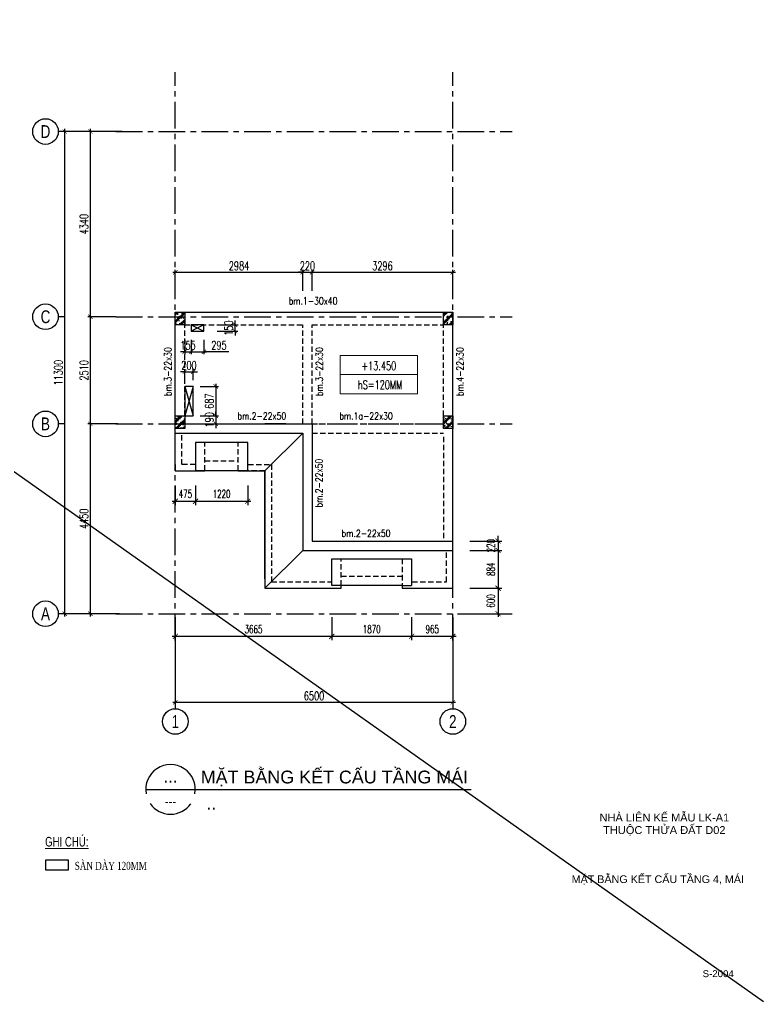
# Model space of a CAD drawing. Header units: millimetres. Extents: x -529861 to -223882, y -171969 to 61504.
# Drawn here: x -355624 to -338205, y -31442 to -8438 of the extents above; entities that cross this region are included whole.
import ezdxf
from ezdxf.enums import TextEntityAlignment as Align

# ---------------------------------------------------------------- set-up
doc = ezdxf.new("R2010")
doc.units = ezdxf.units.MM
doc.header["$LTSCALE"] = 5000
doc.linetypes.add('CENTER', pattern=[2, 1.25, -0.25, 0.25, -0.25])
doc.linetypes.add('HIDDEN', pattern=[0.375, 0.25, -0.125])
doc.layers.get('Defpoints').update_dxf_attribs({"color": 143})
for name, color, linetype, lineweight in [('G-ANNO-TTLB', 7, 'Continuous', 18), ('KC-COT-HATCH', 13, 'Continuous', 15), ('KC-COT-NETCAT', 2, 'Continuous', 30), ('KC-TEXT', 4, 'Continuous', 20), ('S-dims', 8, 'Continuous', 18), ('S-text', 2, 'Continuous', 20), ('S-TEXT35', 3, 'Continuous', 30)]:
    doc.layers.add(name, color=color, linetype=linetype, lineweight=lineweight)
for name, color, linetype in [('KC ICC-COTVACH', 3, 'Continuous'), ('KC-BETONG', 2, 'Continuous'), ('KCS_AXIS', 18, 'CENTER'), ('KCS_BORDER', 3, 'Continuous'), ('KCS_CHI', 1, 'Continuous'), ('KCS_DIM', 1, 'Continuous'), ('KCS_HIDDEN', 8, 'HIDDEN'), ('KCS_TEXT', 2, 'Continuous'), ('KCS_TEXT_BANVE_SO', 1, 'Continuous'), ('KCS_TEXT_BANVE_TEN', 162, 'Continuous')]:
    doc.layers.add(name, color=color, linetype=linetype)
doc.layers.add('KCS_Plotter', color=11, linetype='Continuous', plot=False)
doc.styles.add('.VnArialH', font='')
doc.styles.add('Arial_13', font='arial.ttf', dxfattribs={"height": 2.5})
doc.styles.add('Arial_14', font='arial.ttf', dxfattribs={"height": 2.5})
doc.styles.add('DIACHAT', font='vntimeh.shx', dxfattribs={"bigfont": 'vnd.shx'})
doc.styles.add('s-text', font='vnsimli.shx', dxfattribs={"width": 0.7})
doc.styles.add('style1', font='arial.ttf', dxfattribs={"width": 0.75})
doc.styles.add('VNAVANTH', font='')
doc.styles.add('VNCC-VnAvantH', font='')
doc.styles.add('vnsimpli', font='vnsimli.shx', dxfattribs={"width": 0.65})
doc.styles.get('.VnArialH').set_extended_font_data('.VnArialH')
doc.styles.get('VNAVANTH').set_extended_font_data('.VnAvantH')
doc.styles.get('VNCC-VnAvantH').set_extended_font_data('.VnAvantH')
doc.dimstyles.new('1-100s', dxfattribs={"dimtxt": 200, "dimasz": 100, "dimexe": 60, "dimexo": 0, "dimgap": 50, "dimtad": 1, "dimdec": 0, "dimzin": 0, "dimdsep": 46, "dimtxsty": 's-text', "dimblk1": 'ARCHTICK', "dimblk2": 'ARCHTICK', "dimsah": 1, "dimcen": 80, "dimdle": 60, "dimclrd": 9, "dimclre": 9, "dimclrt": 2, "dimadec": 0, "dimazin": 0, "dimtfac": 0.0001, "dimtdec": 0, "dimtix": 1, "dimtmove": 1, "dimatfit": 3, "dimldrblk": 'ARCHTICK', "dimfxl": 200, "dimtolj": 1, "dimtzin": 0, "dimarcsym": 0})
doc.dimstyles.new('KCS_DIM75', dxfattribs={"dimscale": 75, "dimtxt": 2.5, "dimasz": 1.6, "dimexe": 1.2, "dimexo": 0, "dimgap": 1, "dimtad": 1, "dimdec": 0, "dimzin": 0, "dimdsep": 46, "dimtxsty": 'vnsimpli', "dimblk": 'ARCHTICK', "dimcen": 0, "dimdle": 1, "dimclrd": 256, "dimclre": 256, "dimclrt": 2, "dimadec": 0, "dimazin": 0, "dimtfac": 1, "dimtdec": 0, "dimtix": 1, "dimtmove": 2, "dimatfit": 3, "dimfxl": 1, "dimtolj": 1, "dimtzin": 0, "dimarcsym": 0})

# ---------------------------------------------------------------- blocks, each defined once
blk = doc.blocks.new('_ArchTick')
at = {"color": 0, "linetype": 'ByBlock', "const_width": 0.15}
blk.add_lwpolyline([(-0.5, -0.5), (0.5, 0.5)], dxfattribs=at)
blk = doc.blocks.new('*D1159')
at = {"layer": 'Defpoints', "color": 0, "ltscale": 1500, "transparency": 16777216}
for p in [(-30105, -46736), (-23605, -46736), (-23605, -48212)]:
    blk.add_point(p, dxfattribs=at)
at = {"layer": 'KCS_DIM', "color": 9, "lineweight": -2, "ltscale": 1500, "transparency": 16777216}
for p, q in [((-30105, -46736), (-30105, -48272)), ((-23605, -46736), (-23605, -48272)), ((-30165, -48212), (-23545, -48212))]:
    blk.add_line(p, q, dxfattribs=at)
at = {"layer": 'KCS_DIM', "color": 9, "lineweight": -2, "ltscale": 1500, "transparency": 16777216, "xscale": 100, "yscale": 100, "zscale": 100, "rotation": 180}
blk.add_blockref('_ArchTick', (-30105, -48212), dxfattribs=at)
at = {"layer": 'KCS_DIM', "color": 9, "lineweight": -2, "ltscale": 1500, "transparency": 16777216, "xscale": 100, "yscale": 100, "zscale": 100}
blk.add_blockref('_ArchTick', (-23605, -48212), dxfattribs=at)
at = {"layer": 'KCS_DIM', "color": 2, "ltscale": 1500, "transparency": 16777216, "insert": (-26855, -48062), "char_height": 200, "attachment_point": 5, "style": 's-text'}
blk.add_mtext('\\A1;6500', dxfattribs=at)
blk = doc.blocks.new('*D1160')
at = {"layer": 'Defpoints', "color": 0, "ltscale": 1500, "transparency": 16777216}
for p in [(-32095, -41688), (-31449, -41688), (-31412, -46138)]:
    blk.add_point(p, dxfattribs=at)
at = {"layer": 'KCS_DIM', "color": 9, "lineweight": -2, "ltscale": 1500, "transparency": 16777216}
for p, q in [((-32095, -46198), (-32095, -41628)), ((-31449, -41688), (-32155, -41688)), ((-31412, -46138), (-32155, -46138))]:
    blk.add_line(p, q, dxfattribs=at)
at = {"layer": 'KCS_DIM', "color": 9, "lineweight": -2, "ltscale": 1500, "transparency": 16777216, "xscale": 100, "yscale": 100, "zscale": 100}
for p, rotation in [((-32095, -41688), 90), ((-32095, -46138), 270)]:
    blk.add_blockref('_ArchTick', p, dxfattribs=dict(at, rotation=rotation))
at = {"layer": 'KCS_DIM', "color": 2, "ltscale": 1500, "transparency": 16777216, "insert": (-32245, -43913), "char_height": 200, "attachment_point": 5, "rotation": 90, "style": 's-text'}
blk.add_mtext('\\A1;4450', dxfattribs=at)
blk = doc.blocks.new('*D1161')
at = {"layer": 'Defpoints', "color": 0, "ltscale": 1500, "transparency": 16777216}
for p in [(-32095, -39178), (-31495, -39178), (-31449, -41688)]:
    blk.add_point(p, dxfattribs=at)
at = {"layer": 'KCS_DIM', "color": 9, "lineweight": -2, "ltscale": 1500, "transparency": 16777216}
for p, q in [((-31495, -39178), (-32155, -39178)), ((-32095, -41748), (-32095, -39118)), ((-31449, -41688), (-32155, -41688))]:
    blk.add_line(p, q, dxfattribs=at)
at = {"layer": 'KCS_DIM', "color": 9, "lineweight": -2, "ltscale": 1500, "transparency": 16777216, "xscale": 100, "yscale": 100, "zscale": 100}
for p, rotation in [((-32095, -39178), 90), ((-32095, -41688), 270)]:
    blk.add_blockref('_ArchTick', p, dxfattribs=dict(at, rotation=rotation))
at = {"layer": 'KCS_DIM', "color": 2, "ltscale": 1500, "transparency": 16777216, "insert": (-32245, -40433), "char_height": 200, "attachment_point": 5, "rotation": 90, "style": 's-text'}
blk.add_mtext('\\A1;2510', dxfattribs=at)
blk = doc.blocks.new('*D1162')
at = {"layer": 'Defpoints', "color": 0, "ltscale": 1500, "transparency": 16777216}
for p in [(-32095, -34838), (-31346, -34838), (-31495, -39178)]:
    blk.add_point(p, dxfattribs=at)
at = {"layer": 'KCS_DIM', "color": 9, "lineweight": -2, "ltscale": 1500, "transparency": 16777216}
for p, q in [((-31346, -34838), (-32155, -34838)), ((-32095, -39238), (-32095, -34778)), ((-31495, -39178), (-32155, -39178))]:
    blk.add_line(p, q, dxfattribs=at)
at = {"layer": 'KCS_DIM', "color": 9, "lineweight": -2, "ltscale": 1500, "transparency": 16777216, "xscale": 100, "yscale": 100, "zscale": 100}
for p, rotation in [((-32095, -34838), 90), ((-32095, -39178), 270)]:
    blk.add_blockref('_ArchTick', p, dxfattribs=dict(at, rotation=rotation))
at = {"layer": 'KCS_DIM', "color": 2, "ltscale": 1500, "transparency": 16777216, "insert": (-32245, -37008), "char_height": 200, "attachment_point": 5, "rotation": 90, "style": 's-text'}
blk.add_mtext('\\A1;4340', dxfattribs=at)
blk = doc.blocks.new('*D1163')
at = {"layer": 'Defpoints', "color": 0, "ltscale": 1500, "transparency": 16777216}
for p in [(-32695, -34838), (-31495, -34838), (-31495, -46138)]:
    blk.add_point(p, dxfattribs=at)
at = {"layer": 'KCS_DIM', "color": 9, "lineweight": -2, "ltscale": 1500, "transparency": 16777216}
for p, q in [((-31495, -34838), (-32755, -34838)), ((-32695, -46198), (-32695, -34778)), ((-31495, -46138), (-32755, -46138))]:
    blk.add_line(p, q, dxfattribs=at)
at = {"layer": 'KCS_DIM', "color": 9, "lineweight": -2, "ltscale": 1500, "transparency": 16777216, "xscale": 100, "yscale": 100, "zscale": 100}
for p, rotation in [((-32695, -34838), 90), ((-32695, -46138), 270)]:
    blk.add_blockref('_ArchTick', p, dxfattribs=dict(at, rotation=rotation))
at = {"layer": 'KCS_DIM', "color": 2, "ltscale": 1500, "transparency": 16777216, "insert": (-32845, -40488), "char_height": 200, "attachment_point": 5, "rotation": 90, "style": 's-text'}
blk.add_mtext('\\A1;11300', dxfattribs=at)
blk = doc.blocks.new('*U482')
at = {"layer": 'KC-COT-HATCH'}
h = blk.add_hatch(dxfattribs=at)
h.set_pattern_fill('CHAU-02', color=256, scale=30, pattern_type=2)
h.set_pattern_definition([(50, (-758.44, -516.9), (215.178, -18.826), [22.5, -247.5]), (355, (-758.44, -516.9), (-41.625, 225.658), [18, -198]), (100.451, (-740.51, -518.47), (173.553, 206.83), [19.122, -210.343]), (46.184, (-758.44, -456.9), (320.17, -49.656), [33.75, -371.25]), (96.636, (-731.76, -461.04), (280.4, 292.24), [28.68, -315.514]), (351.184, (-758.44, -456.9), (280.4, 292.24), [27, -297]), (21, (-728.44, -471.9), (179.072, -120.786), [22.5, -247.5]), (226, (-728.44, -471.9), (201.565, -109.66), [18, -198]), (71.451, (-713.52, -481.97), (252.067, 96.76), [19.122, -210.343]), (67.5, (-758.44, -516.9), (-46.775, 88.3123), [0, -195.6, 0, -201, 0, -198.75]), (4.5, (-758.44, -516.9), (85.005, 114.031), [0, -114.6, 0, -191.1, 0, -75.75]), (327.5, (-825.34, -516.9), (160.147, -6.7665), [0, -75, 0, -234, 0, -310.5]), (317.5, (-855.34, -516.9), (174.956, 30.031), [0, -97.5, 0, -155.4, 0, -220.5]), (315, (-758.44, -516.9), (90.156, 90.156), []), (315, (-758.44, -480.15), (90.156, 90.156), [])])
h.paths.add_polyline_path([(-110, 150), (-110, -150), (110, -150), (110, 150)])
at = {"layer": 'KC-COT-NETCAT'}
blk.add_lwpolyline([(-110, -150), (110, -150), (110, 150), (-110, 150)], close=True, dxfattribs=at)
blk = doc.blocks.new('*U24')
blk.add_line((1, 0), (119.59, 0))
for major_axis, start_param, end_param in [((9.04, 0), -0.176637, 3.316767), ((-9.04, 0.01), 0.612827, 2.529211)]:
    blk.add_ellipse((10.04, 0), major_axis=major_axis, ratio=1, start_param=start_param, end_param=end_param)
at = {"layer": 'S-TEXT35', "style": 'VNAVANTH'}
for tag, p in [('VIET_NAME', (21.64, 3.33)), ('ENGLISH_NAME', (21.64, -7.83))]:
    blk.add_attdef(tag, p, '', height=5, dxfattribs=at)
for tag, height, p in [('VIEW-NUMBER', 5, (10.04, 1.5)), ('SHEET_NUMBER', 2.5, (10.04, -5))]:
    blk.add_attdef(tag, text='', height=height, dxfattribs=at).set_placement(p, align=Align.CENTER)
blk = doc.blocks.new('*D35')
at = {"layer": 'Defpoints', "color": 0, "linetype": 'ByBlock', "ltscale": 1500, "transparency": 16777216}
for p in [(-351978, -19354), (-351503, -19354), (-351503, -19722)]:
    blk.add_point(p, dxfattribs=at)
at = {"layer": 'KCS_DIM', "linetype": 'ByBlock', "lineweight": -2, "ltscale": 1500, "transparency": 16777216}
for p, q in [((-351978, -19354), (-351978, -19812)), ((-351503, -19354), (-351503, -19812)), ((-352053, -19722), (-351428, -19722))]:
    blk.add_line(p, q, dxfattribs=at)
at = {"layer": 'KCS_DIM', "linetype": 'ByBlock', "lineweight": -2, "ltscale": 1500, "transparency": 16777216, "xscale": 120, "yscale": 120, "zscale": 120, "rotation": 180}
blk.add_blockref('_ArchTick', (-351978, -19722), dxfattribs=at)
at = {"layer": 'KCS_DIM', "linetype": 'ByBlock', "lineweight": -2, "ltscale": 1500, "transparency": 16777216, "xscale": 120, "yscale": 120, "zscale": 120}
blk.add_blockref('_ArchTick', (-351503, -19722), dxfattribs=at)
at = {"layer": 'KCS_DIM', "color": 2, "linetype": 'ByBlock', "ltscale": 1500, "transparency": 16777216, "insert": (-351741, -19553), "char_height": 187.5, "attachment_point": 5, "style": 'vnsimpli'}
blk.add_mtext('\\A1;475', dxfattribs=at)
blk = doc.blocks.new('*D36')
at = {"layer": 'Defpoints', "color": 0, "linetype": 'ByBlock', "ltscale": 1500, "transparency": 16777216}
for p in [(-351503, -19354), (-350283, -19354), (-350283, -19722)]:
    blk.add_point(p, dxfattribs=at)
at = {"layer": 'KCS_DIM', "linetype": 'ByBlock', "lineweight": -2, "ltscale": 1500, "transparency": 16777216}
for p, q in [((-351503, -19354), (-351503, -19812)), ((-350283, -19354), (-350283, -19812)), ((-351578, -19722), (-350208, -19722))]:
    blk.add_line(p, q, dxfattribs=at)
at = {"layer": 'KCS_DIM', "linetype": 'ByBlock', "lineweight": -2, "ltscale": 1500, "transparency": 16777216, "xscale": 120, "yscale": 120, "zscale": 120, "rotation": 180}
blk.add_blockref('_ArchTick', (-351503, -19722), dxfattribs=at)
at = {"layer": 'KCS_DIM', "linetype": 'ByBlock', "lineweight": -2, "ltscale": 1500, "transparency": 16777216, "xscale": 120, "yscale": 120, "zscale": 120}
blk.add_blockref('_ArchTick', (-350283, -19722), dxfattribs=at)
at = {"layer": 'KCS_DIM', "color": 2, "linetype": 'ByBlock', "ltscale": 1500, "transparency": 16777216, "insert": (-350893, -19553), "char_height": 187.5, "attachment_point": 5, "style": 'vnsimpli'}
blk.add_mtext('\\A1;1220', dxfattribs=at)
blk = doc.blocks.new('*D37')
at = {"layer": 'Defpoints', "color": 0, "linetype": 'ByBlock', "ltscale": 1500, "transparency": 16777216}
for p in [(-346443, -22437), (-345478, -22437), (-346443, -22889)]:
    blk.add_point(p, dxfattribs=at)
at = {"layer": 'KCS_DIM', "linetype": 'ByBlock', "lineweight": -2, "ltscale": 1500, "transparency": 16777216}
for p, q in [((-346443, -22437), (-346443, -22979)), ((-345478, -22437), (-345478, -22979)), ((-345403, -22889), (-346518, -22889))]:
    blk.add_line(p, q, dxfattribs=at)
at = {"layer": 'KCS_DIM', "linetype": 'ByBlock', "lineweight": -2, "ltscale": 1500, "transparency": 16777216, "xscale": 120, "yscale": 120, "zscale": 120, "rotation": 180}
blk.add_blockref('_ArchTick', (-346443, -22889), dxfattribs=at)
at = {"layer": 'KCS_DIM', "linetype": 'ByBlock', "lineweight": -2, "ltscale": 1500, "transparency": 16777216, "xscale": 120, "yscale": 120, "zscale": 120}
blk.add_blockref('_ArchTick', (-345478, -22889), dxfattribs=at)
at = {"layer": 'KCS_DIM', "color": 2, "linetype": 'ByBlock', "ltscale": 1500, "transparency": 16777216, "insert": (-345961, -22720), "char_height": 187.5, "attachment_point": 5, "style": 'vnsimpli'}
blk.add_mtext('\\A1;965', dxfattribs=at)
blk = doc.blocks.new('*D38')
at = {"layer": 'Defpoints', "color": 0, "linetype": 'ByBlock', "ltscale": 1500, "transparency": 16777216}
for p in [(-348313, -22437), (-346443, -22437), (-348313, -22889)]:
    blk.add_point(p, dxfattribs=at)
at = {"layer": 'KCS_DIM', "linetype": 'ByBlock', "lineweight": -2, "ltscale": 1500, "transparency": 16777216}
for p, q in [((-348313, -22437), (-348313, -22979)), ((-346443, -22437), (-346443, -22979)), ((-346368, -22889), (-348388, -22889))]:
    blk.add_line(p, q, dxfattribs=at)
at = {"layer": 'KCS_DIM', "linetype": 'ByBlock', "lineweight": -2, "ltscale": 1500, "transparency": 16777216, "xscale": 120, "yscale": 120, "zscale": 120, "rotation": 180}
blk.add_blockref('_ArchTick', (-348313, -22889), dxfattribs=at)
at = {"layer": 'KCS_DIM', "linetype": 'ByBlock', "lineweight": -2, "ltscale": 1500, "transparency": 16777216, "xscale": 120, "yscale": 120, "zscale": 120}
blk.add_blockref('_ArchTick', (-346443, -22889), dxfattribs=at)
at = {"layer": 'KCS_DIM', "color": 2, "linetype": 'ByBlock', "ltscale": 1500, "transparency": 16777216, "insert": (-347378, -22720), "char_height": 187.5, "attachment_point": 5, "style": 'vnsimpli'}
blk.add_mtext('\\A1;1870', dxfattribs=at)
blk = doc.blocks.new('*D1143')
at = {"layer": 'Defpoints', "color": 0, "linetype": 'ByBlock', "ltscale": 1500, "transparency": 16777216}
for p in [(-345083, -20656), (-345083, -20876), (-344419, -20876)]:
    blk.add_point(p, dxfattribs=at)
at = {"layer": 'KCS_DIM', "linetype": 'ByBlock', "lineweight": -2, "ltscale": 1500, "transparency": 16777216}
for p, q in [((-345083, -20656), (-344329, -20656)), ((-344419, -20656), (-344419, -20536)), ((-344419, -20656), (-344419, -20876)), ((-345083, -20876), (-344329, -20876)), ((-344419, -20876), (-344419, -20996))]:
    blk.add_line(p, q, dxfattribs=at)
at = {"layer": 'KCS_DIM', "linetype": 'ByBlock', "lineweight": -2, "ltscale": 1500, "transparency": 16777216, "xscale": 120, "yscale": 120, "zscale": 120}
for p, rotation in [((-344419, -20656), 270), ((-344419, -20876), 90)]:
    blk.add_blockref('_ArchTick', p, dxfattribs=dict(at, rotation=rotation))
at = {"layer": 'KCS_DIM', "color": 2, "linetype": 'ByBlock', "ltscale": 1500, "transparency": 16777216, "insert": (-344587, -20766), "char_height": 187.5, "attachment_point": 5, "rotation": 90, "style": 'vnsimpli'}
blk.add_mtext('\\A1;220', dxfattribs=at)
blk = doc.blocks.new('*D1144')
at = {"layer": 'Defpoints', "color": 0, "linetype": 'ByBlock', "ltscale": 1500, "transparency": 16777216}
for p in [(-345083, -20876), (-345083, -21760), (-344419, -21760)]:
    blk.add_point(p, dxfattribs=at)
at = {"layer": 'KCS_DIM', "linetype": 'ByBlock', "lineweight": -2, "ltscale": 1500, "transparency": 16777216}
for p, q in [((-345083, -20876), (-344329, -20876)), ((-344419, -20801), (-344419, -21835)), ((-345083, -21760), (-344329, -21760))]:
    blk.add_line(p, q, dxfattribs=at)
at = {"layer": 'KCS_DIM', "linetype": 'ByBlock', "lineweight": -2, "ltscale": 1500, "transparency": 16777216, "xscale": 120, "yscale": 120, "zscale": 120}
for p, rotation in [((-344419, -20876), 90), ((-344419, -21760), 270)]:
    blk.add_blockref('_ArchTick', p, dxfattribs=dict(at, rotation=rotation))
at = {"layer": 'KCS_DIM', "color": 2, "linetype": 'ByBlock', "ltscale": 1500, "transparency": 16777216, "insert": (-344587, -21318), "char_height": 187.5, "attachment_point": 5, "rotation": 90, "style": 'vnsimpli'}
blk.add_mtext('\\A1;884', dxfattribs=at)
blk = doc.blocks.new('*D1145')
at = {"layer": 'Defpoints', "color": 0, "linetype": 'ByBlock', "ltscale": 1500, "transparency": 16777216}
for p in [(-351978, -22437), (-348313, -22437), (-351978, -22889)]:
    blk.add_point(p, dxfattribs=at)
at = {"layer": 'KCS_DIM', "linetype": 'ByBlock', "lineweight": -2, "ltscale": 1500, "transparency": 16777216}
for p, q in [((-351978, -22437), (-351978, -22979)), ((-348313, -22437), (-348313, -22979)), ((-348238, -22889), (-352053, -22889))]:
    blk.add_line(p, q, dxfattribs=at)
at = {"layer": 'KCS_DIM', "linetype": 'ByBlock', "lineweight": -2, "ltscale": 1500, "transparency": 16777216, "xscale": 120, "yscale": 120, "zscale": 120, "rotation": 180}
blk.add_blockref('_ArchTick', (-351978, -22889), dxfattribs=at)
at = {"layer": 'KCS_DIM', "linetype": 'ByBlock', "lineweight": -2, "ltscale": 1500, "transparency": 16777216, "xscale": 120, "yscale": 120, "zscale": 120}
blk.add_blockref('_ArchTick', (-348313, -22889), dxfattribs=at)
at = {"layer": 'KCS_DIM', "color": 2, "linetype": 'ByBlock', "ltscale": 1500, "transparency": 16777216, "insert": (-350146, -22720), "char_height": 187.5, "attachment_point": 5, "style": 'vnsimpli'}
blk.add_mtext('\\A1;3665', dxfattribs=at)
blk = doc.blocks.new('*D1149')
at = {"layer": 'Defpoints', "color": 0, "linetype": 'ByBlock', "ltscale": 1500, "transparency": 16777216}
for p in [(-351758, -15941), (-351603, -15941), (-351603, -16219)]:
    blk.add_point(p, dxfattribs=at)
at = {"layer": 'S-dims', "color": 9, "linetype": 'ByBlock', "lineweight": -2, "ltscale": 1500, "transparency": 16777216}
for p, q in [((-351758, -15941), (-351758, -16279)), ((-351603, -15941), (-351603, -16279)), ((-351758, -16219), (-351858, -16219)), ((-351758, -16219), (-351603, -16219)), ((-351603, -16219), (-351503, -16219))]:
    blk.add_line(p, q, dxfattribs=at)
at = {"layer": 'S-dims', "color": 9, "linetype": 'ByBlock', "lineweight": -2, "ltscale": 1500, "transparency": 16777216, "xscale": 100, "yscale": 100, "zscale": 100}
blk.add_blockref('_ArchTick', (-351758, -16219), dxfattribs=at)
at = {"layer": 'S-dims', "color": 9, "linetype": 'ByBlock', "lineweight": -2, "ltscale": 1500, "transparency": 16777216, "xscale": 100, "yscale": 100, "zscale": 100, "rotation": 180}
blk.add_blockref('_ArchTick', (-351603, -16219), dxfattribs=at)
at = {"layer": 'S-dims', "color": 2, "linetype": 'ByBlock', "ltscale": 1500, "transparency": 16777216, "insert": (-351681, -16069), "char_height": 200, "attachment_point": 5, "style": 's-text'}
blk.add_mtext('\\A1;155', dxfattribs=at)
blk = doc.blocks.new('*D1150')
at = {"layer": 'Defpoints', "color": 0, "linetype": 'ByBlock', "ltscale": 1500, "transparency": 16777216}
for p in [(-351603, -15941), (-351308, -15941), (-351308, -16219)]:
    blk.add_point(p, dxfattribs=at)
at = {"layer": 'S-dims', "color": 9, "linetype": 'ByBlock', "lineweight": -2, "ltscale": 1500, "transparency": 16777216}
for p, q in [((-351603, -15941), (-351603, -16279)), ((-351308, -15941), (-351308, -16279)), ((-351663, -16219), (-351248, -16219)), ((-350725, -16219), (-351308, -16219))]:
    blk.add_line(p, q, dxfattribs=at)
at = {"layer": 'S-dims', "color": 9, "linetype": 'ByBlock', "lineweight": -2, "ltscale": 1500, "transparency": 16777216, "xscale": 100, "yscale": 100, "zscale": 100, "rotation": 180}
blk.add_blockref('_ArchTick', (-351603, -16219), dxfattribs=at)
at = {"layer": 'S-dims', "color": 9, "linetype": 'ByBlock', "lineweight": -2, "ltscale": 1500, "transparency": 16777216, "xscale": 100, "yscale": 100, "zscale": 100}
blk.add_blockref('_ArchTick', (-351308, -16219), dxfattribs=at)
at = {"layer": 'S-dims', "color": 2, "linetype": 'ByBlock', "ltscale": 1500, "transparency": 16777216, "insert": (-350955, -16069), "char_height": 200, "attachment_point": 5, "style": 's-text'}
blk.add_mtext('\\A1;295', dxfattribs=at)
blk = doc.blocks.new('*D1151')
at = {"layer": 'Defpoints', "color": 0, "linetype": 'ByBlock', "ltscale": 1500, "transparency": 16777216}
for p in [(-350998, -15590), (-350577, -15590), (-350998, -15740)]:
    blk.add_point(p, dxfattribs=at)
at = {"layer": 'S-dims', "color": 9, "linetype": 'ByBlock', "lineweight": -2, "ltscale": 1500, "transparency": 16777216}
for p, q in [((-350998, -15590), (-350517, -15590)), ((-350577, -15590), (-350577, -15490)), ((-350577, -15740), (-350577, -15590)), ((-350998, -15740), (-350517, -15740)), ((-350577, -15740), (-350577, -15840))]:
    blk.add_line(p, q, dxfattribs=at)
at = {"layer": 'S-dims', "color": 9, "linetype": 'ByBlock', "lineweight": -2, "ltscale": 1500, "transparency": 16777216, "xscale": 100, "yscale": 100, "zscale": 100}
for p, rotation in [((-350577, -15590), 270), ((-350577, -15740), 90)]:
    blk.add_blockref('_ArchTick', p, dxfattribs=dict(at, rotation=rotation))
at = {"layer": 'S-dims', "color": 2, "linetype": 'ByBlock', "ltscale": 1500, "transparency": 16777216, "insert": (-350727, -15665), "char_height": 200, "attachment_point": 5, "rotation": 90, "style": 's-text'}
blk.add_mtext('\\A1;150', dxfattribs=at)
blk = doc.blocks.new('*D1152')
at = {"layer": 'Defpoints', "color": 0, "linetype": 'ByBlock', "ltscale": 1500, "transparency": 16777216}
for p in [(-351399, -17033), (-351399, -17720), (-351030, -17720)]:
    blk.add_point(p, dxfattribs=at)
at = {"layer": 'S-dims', "color": 9, "linetype": 'ByBlock', "lineweight": -2, "ltscale": 1500, "transparency": 16777216}
for p, q in [((-351030, -16973), (-351030, -17780)), ((-351399, -17033), (-350970, -17033)), ((-351399, -17720), (-350970, -17720))]:
    blk.add_line(p, q, dxfattribs=at)
at = {"layer": 'S-dims', "color": 9, "linetype": 'ByBlock', "lineweight": -2, "ltscale": 1500, "transparency": 16777216, "xscale": 100, "yscale": 100, "zscale": 100}
for p, rotation in [((-351030, -17033), 90), ((-351030, -17720), 270)]:
    blk.add_blockref('_ArchTick', p, dxfattribs=dict(at, rotation=rotation))
at = {"layer": 'S-dims', "color": 2, "linetype": 'ByBlock', "ltscale": 1500, "transparency": 16777216, "insert": (-351180, -17377), "char_height": 200, "attachment_point": 5, "rotation": 90, "style": 's-text'}
blk.add_mtext('\\A1;687', dxfattribs=at)
blk = doc.blocks.new('*D1153')
at = {"layer": 'Defpoints', "color": 0, "linetype": 'ByBlock', "ltscale": 1500, "transparency": 16777216}
for p in [(-351399, -17720), (-351399, -17910), (-351030, -17910)]:
    blk.add_point(p, dxfattribs=at)
at = {"layer": 'S-dims', "color": 9, "linetype": 'ByBlock', "lineweight": -2, "ltscale": 1500, "transparency": 16777216}
for p, q in [((-351030, -17720), (-351030, -17620)), ((-351399, -17720), (-350970, -17720)), ((-351399, -17910), (-350970, -17910)), ((-351030, -17720), (-351030, -17910)), ((-351030, -17910), (-351030, -18010))]:
    blk.add_line(p, q, dxfattribs=at)
at = {"layer": 'S-dims', "color": 9, "linetype": 'ByBlock', "lineweight": -2, "ltscale": 1500, "transparency": 16777216, "xscale": 100, "yscale": 100, "zscale": 100}
for p, rotation in [((-351030, -17720), 270), ((-351030, -17910), 90)]:
    blk.add_blockref('_ArchTick', p, dxfattribs=dict(at, rotation=rotation))
at = {"layer": 'S-dims', "color": 2, "linetype": 'ByBlock', "ltscale": 1500, "transparency": 16777216, "insert": (-351180, -17815), "char_height": 200, "attachment_point": 5, "rotation": 90, "style": 's-text'}
blk.add_mtext('\\A1;190', dxfattribs=at)
blk = doc.blocks.new('*D1154')
at = {"layer": 'Defpoints', "color": 0, "linetype": 'ByBlock', "ltscale": 1500, "transparency": 16777216}
for p in [(-351558, -16689), (-351758, -16887), (-351558, -16887)]:
    blk.add_point(p, dxfattribs=at)
at = {"layer": 'S-dims', "color": 9, "linetype": 'ByBlock', "lineweight": -2, "ltscale": 1500, "transparency": 16777216}
for p, q in [((-351758, -16689), (-351858, -16689)), ((-351758, -16887), (-351758, -16629)), ((-351758, -16689), (-351558, -16689)), ((-351558, -16887), (-351558, -16629)), ((-351558, -16689), (-351458, -16689))]:
    blk.add_line(p, q, dxfattribs=at)
at = {"layer": 'S-dims', "color": 9, "linetype": 'ByBlock', "lineweight": -2, "ltscale": 1500, "transparency": 16777216, "xscale": 100, "yscale": 100, "zscale": 100}
blk.add_blockref('_ArchTick', (-351758, -16689), dxfattribs=at)
at = {"layer": 'S-dims', "color": 9, "linetype": 'ByBlock', "lineweight": -2, "ltscale": 1500, "transparency": 16777216, "xscale": 100, "yscale": 100, "zscale": 100, "rotation": 180}
blk.add_blockref('_ArchTick', (-351558, -16689), dxfattribs=at)
at = {"layer": 'S-dims', "color": 2, "linetype": 'ByBlock', "ltscale": 1500, "transparency": 16777216, "insert": (-351658, -16539), "char_height": 200, "attachment_point": 5, "style": 's-text'}
blk.add_mtext('\\A1;200', dxfattribs=at)
blk = doc.blocks.new('*D1155')
at = {"layer": 'Defpoints', "color": 0, "linetype": 'ByBlock', "ltscale": 1500, "transparency": 16777216}
for p in [(-345083, -21760), (-345083, -22360), (-344419, -22360)]:
    blk.add_point(p, dxfattribs=at)
at = {"layer": 'KCS_DIM', "linetype": 'ByBlock', "lineweight": -2, "ltscale": 1500, "transparency": 16777216}
for p, q in [((-345083, -21760), (-344329, -21760)), ((-344419, -21685), (-344419, -22435)), ((-345083, -22360), (-344329, -22360))]:
    blk.add_line(p, q, dxfattribs=at)
at = {"layer": 'KCS_DIM', "linetype": 'ByBlock', "lineweight": -2, "ltscale": 1500, "transparency": 16777216, "xscale": 120, "yscale": 120, "zscale": 120}
for p, rotation in [((-344419, -21760), 90), ((-344419, -22360), 270)]:
    blk.add_blockref('_ArchTick', p, dxfattribs=dict(at, rotation=rotation))
at = {"layer": 'KCS_DIM', "color": 2, "linetype": 'ByBlock', "ltscale": 1500, "transparency": 16777216, "insert": (-344587, -22060), "char_height": 187.5, "attachment_point": 5, "rotation": 90, "style": 'vnsimpli'}
blk.add_mtext('\\A1;600', dxfattribs=at)
blk = doc.blocks.new('*D1156')
at = {"layer": 'Defpoints', "color": 0, "linetype": 'ByBlock', "ltscale": 1500, "transparency": 16777216}
for p in [(-348994, -14357), (-351978, -14789), (-348994, -14789)]:
    blk.add_point(p, dxfattribs=at)
at = {"layer": 'S-dims', "color": 9, "linetype": 'ByBlock', "lineweight": -2, "ltscale": 1500, "transparency": 16777216}
for p, q in [((-352038, -14357), (-348934, -14357)), ((-351978, -14789), (-351978, -14297)), ((-348994, -14789), (-348994, -14297))]:
    blk.add_line(p, q, dxfattribs=at)
at = {"layer": 'S-dims', "color": 9, "linetype": 'ByBlock', "lineweight": -2, "ltscale": 1500, "transparency": 16777216, "xscale": 100, "yscale": 100, "zscale": 100, "rotation": 180}
blk.add_blockref('_ArchTick', (-351978, -14357), dxfattribs=at)
at = {"layer": 'S-dims', "color": 9, "linetype": 'ByBlock', "lineweight": -2, "ltscale": 1500, "transparency": 16777216, "xscale": 100, "yscale": 100, "zscale": 100}
blk.add_blockref('_ArchTick', (-348994, -14357), dxfattribs=at)
at = {"layer": 'S-dims', "color": 2, "linetype": 'ByBlock', "ltscale": 1500, "transparency": 16777216, "insert": (-350486, -14207), "char_height": 200, "attachment_point": 5, "style": 's-text'}
blk.add_mtext('\\A1;2984', dxfattribs=at)
blk = doc.blocks.new('*D1157')
at = {"layer": 'Defpoints', "color": 0, "linetype": 'ByBlock', "ltscale": 1500, "transparency": 16777216}
for p in [(-348774, -14357), (-348994, -14789), (-348774, -14789)]:
    blk.add_point(p, dxfattribs=at)
at = {"layer": 'S-dims', "color": 9, "linetype": 'ByBlock', "lineweight": -2, "ltscale": 1500, "transparency": 16777216}
for p, q in [((-348994, -14357), (-349094, -14357)), ((-348994, -14789), (-348994, -14297)), ((-348994, -14357), (-348774, -14357)), ((-348774, -14789), (-348774, -14297)), ((-348774, -14357), (-348674, -14357))]:
    blk.add_line(p, q, dxfattribs=at)
at = {"layer": 'S-dims', "color": 9, "linetype": 'ByBlock', "lineweight": -2, "ltscale": 1500, "transparency": 16777216, "xscale": 100, "yscale": 100, "zscale": 100}
blk.add_blockref('_ArchTick', (-348994, -14357), dxfattribs=at)
at = {"layer": 'S-dims', "color": 9, "linetype": 'ByBlock', "lineweight": -2, "ltscale": 1500, "transparency": 16777216, "xscale": 100, "yscale": 100, "zscale": 100, "rotation": 180}
blk.add_blockref('_ArchTick', (-348774, -14357), dxfattribs=at)
at = {"layer": 'S-dims', "color": 2, "linetype": 'ByBlock', "ltscale": 1500, "transparency": 16777216, "insert": (-348884, -14207), "char_height": 200, "attachment_point": 5, "style": 's-text'}
blk.add_mtext('\\A1;220', dxfattribs=at)
blk = doc.blocks.new('*D1158')
at = {"layer": 'Defpoints', "color": 0, "linetype": 'ByBlock', "ltscale": 1500, "transparency": 16777216}
for p in [(-345478, -14357), (-348774, -14789), (-345478, -14789)]:
    blk.add_point(p, dxfattribs=at)
at = {"layer": 'S-dims', "color": 9, "linetype": 'ByBlock', "lineweight": -2, "ltscale": 1500, "transparency": 16777216}
for p, q in [((-348834, -14357), (-345418, -14357)), ((-348774, -14789), (-348774, -14297)), ((-345478, -14789), (-345478, -14297))]:
    blk.add_line(p, q, dxfattribs=at)
at = {"layer": 'S-dims', "color": 9, "linetype": 'ByBlock', "lineweight": -2, "ltscale": 1500, "transparency": 16777216, "xscale": 100, "yscale": 100, "zscale": 100, "rotation": 180}
blk.add_blockref('_ArchTick', (-348774, -14357), dxfattribs=at)
at = {"layer": 'S-dims', "color": 9, "linetype": 'ByBlock', "lineweight": -2, "ltscale": 1500, "transparency": 16777216, "xscale": 100, "yscale": 100, "zscale": 100}
blk.add_blockref('_ArchTick', (-345478, -14357), dxfattribs=at)
at = {"layer": 'S-dims', "color": 2, "linetype": 'ByBlock', "ltscale": 1500, "transparency": 16777216, "insert": (-347126, -14207), "char_height": 200, "attachment_point": 5, "style": 's-text'}
blk.add_mtext('\\A1;3296', dxfattribs=at)
blk = doc.blocks.new('2-LUOI TRUC')
at = {"layer": 'KCS_AXIS', "ltscale": 0.1}
for p, q in [((-30105.3, -46766.5), (-30105.3, -33447.5)), ((-23605.3, -46766.5), (-23605.3, -33447.5)), ((-31495.3, -34837.5), (-22215.3, -34837.5)), ((-31495.3, -39177.5), (-22215.3, -39177.5)), ((-31495.3, -41687.5), (-22215.3, -41687.5)), ((-31495.3, -46137.5), (-22215.3, -46137.5))]:
    blk.add_line(p, q, dxfattribs=at)
at = {"layer": 'KCS_CHI', "ltscale": 1500}
for p, q in [((-32695.3, -34837.5), (-32845.3, -34837.5)), ((-32695.3, -39177.5), (-32845.3, -39177.5)), ((-32695.3, -41687.5), (-32845.3, -41687.5)), ((-32695.3, -46137.5), (-32845.3, -46137.5)), ((-30105.3, -48211.7), (-30105.3, -48361.7)), ((-23605.3, -48211.7), (-23605.3, -48361.7))]:
    blk.add_line(p, q, dxfattribs=at)
for centre in [(-33145.3, -34837.5), (-33145.3, -39177.5), (-33145.3, -41687.5), (-33145.3, -46137.5), (-30105.3, -48661.7), (-23605.3, -48661.7)]:
    blk.add_circle(centre, 300, dxfattribs=at)
at = {"layer": 'KCS_TEXT', "color": 4, "ltscale": 1500, "style": 'style1', "width": 0.75}
for s, p in [('D', (-33145.3, -34837.5)), ('C', (-33145.3, -39177.5)), ('B', (-33145.3, -41687.5)), ('A', (-33145.3, -46137.5)), ('1', (-30105.3, -48661.7)), ('2', (-23605.3, -48661.7))]:
    blk.add_text(s, height=300, dxfattribs=at).set_placement(p, align=Align.MIDDLE_CENTER)
at = {"layer": 'KCS_DIM', "ltscale": 1500}
for base, p1, p2, picture, middle in [((-32695.3, -34837.5), (-31495.3, -46137.5), (-31495.3, -34837.5), '*D1163', (-32845.3, -40487.5)), ((-32095.3, -34837.5), (-31495.3, -39177.5), (-31345.8, -34837.5), '*D1162', (-32245.3, -37007.5)), ((-32095.3, -39177.5), (-31449, -41687.5), (-31495.3, -39177.5), '*D1161', (-32245.3, -40432.5)), ((-32095.3, -41687.5), (-31412.2, -46137.5), (-31449, -41687.5), '*D1160', (-32245.3, -43912.5))]:
    dim = blk.add_linear_dim(base=base, p1=p1, p2=p2, angle=90, dimstyle='1-100s', dxfattribs=at)
    dim.commit()
    dim.dimension.update_dxf_attribs({"geometry": picture, "text_midpoint": middle})
dim = blk.add_linear_dim(base=(-23605.3, -48211.7), p1=(-30105.3, -46735.7), p2=(-23605.3, -46735.7), dimstyle='1-100s', dxfattribs=at)
dim.commit()
dim.dimension.update_dxf_attribs({"geometry": '*D1159', "text_midpoint": (-26855.3, -48061.7)})
blk = doc.blocks.new('2-MBC TUM')
at = {"layer": 'KC ICC-COTVACH', "xscale": -1, "rotation": 180}
for p in [(0, 6810), (6280, 6810), (0, 4380), (6280, 4380)]:
    blk.add_blockref('*U482', p, dxfattribs=at)
at = {"layer": 'KCS_AXIS'}
blk.add_blockref('2-LUOI TRUC', (29995, 46028), dxfattribs=at)
blk = doc.blocks.new('2-MBKC MAI')
at = {"layer": 'KCS_BORDER', "ltscale": 1500}
for p, q in [((-4613, -60415), (1887, -60415)), ((-4613, -64139), (-4613, -60415)), ((1887, -66885), (1887, -60415)), ((-2023, -63035), (-2513, -63035)), ((-2513, -64139), (-1629, -63255)), ((-4613, -63989), (-4613, -64139)), ((-4613, -64139), (-4613, -64139)), ((-4613, -64139), (-3918, -64139)), ((-3918, -64139), (-3918, -64124)), ((-2513, -66665), (-2513, -64139)), ((-2513, -66885), (-1629, -66000)), ((1887, -66885), (1887, -66735))]:
    blk.add_line(p, q, dxfattribs=at)
at = {"layer": 'KCS_BORDER', "linetype": 'ByBlock', "ltscale": 1500}
for p, q in [((-4238, -60715), (-3943, -60865)), ((-3943, -60715), (-4238, -60865)), ((-4193, -62158), (-4393, -62845)), ((-4393, -62158), (-4193, -62845)), ((-948, -66201), (922, -66201)), ((-948, -66820), (-948, -66201)), ((922, -66201), (922, -66820)), ((702, -66820), (-948, -66820)), ((-728, -66885), (-728, -66820)), ((702, -66820), (922, -66820))]:
    blk.add_line(p, q, dxfattribs=at)
for points in [[(-4238, -60865), (-3943, -60865), (-3943, -60715), (-4238, -60715)], [(-4193, -62158), (-4393, -62158), (-4393, -62845), (-4193, -62845)]]:
    blk.add_lwpolyline(points, close=True, dxfattribs=at)
at = {"layer": 'KCS_BORDER', "ltscale": 1500}
for points in [[(-4613, -63255), (-1629, -63255), (-1629, -66000), (1887, -66000)], [(-4393, -63035), (-1409, -63035), (-1409, -65780), (1887, -65780)], [(-3138, -64124), (-3138, -64139), (-2513, -64139), (-2513, -66885), (-728, -66885)], [(702, -66820), (702, -66885), (1887, -66885)]]:
    blk.add_lwpolyline(points, dxfattribs=at)
blk.add_lwpolyline([(-4138, -64124), (-2918, -64124), (-2918, -63471), (-4138, -63471)], close=True, dxfattribs=at)
at = {"layer": 'KCS_HIDDEN', "ltscale": 0.1}
for p, q in [((-4393, -60715), (-1629, -60715)), ((-4393, -63035), (-4393, -60715)), ((-1629, -63035), (-1629, -60715)), ((-1409, -63035), (-1409, -60715)), ((-1409, -60715), (1667, -60715)), ((1667, -63035), (1667, -60715)), ((-4463, -63989), (-4463, -63255)), ((-4393, -63035), (-2023, -63035)), ((-4393, -63255), (-2513, -63255)), ((-2293, -63255), (-1629, -63255)), ((-1803, -63035), (-753, -63035)), ((-1409, -63035), (1667, -63035)), ((-1409, -63255), (1667, -63255)), ((-3918, -64124), (-3918, -63471)), ((-3138, -64124), (-3138, -63471)), ((1667, -63335), (1667, -65780)), ((-3918, -63904), (-3138, -63904)), ((-4138, -63989), (-4463, -63989)), ((-2513, -64139), (-2903, -64139)), ((-728, -66820), (-728, -66201)), ((702, -66201), (702, -66820)), ((-728, -66600), (702, -66600))]:
    blk.add_line(p, q, dxfattribs=at)
for points in [[(-2903, -63989), (-2363, -63989), (-2363, -66735), (-948, -66735)], [(937, -66735), (1737, -66735), (1737, -66000)]]:
    blk.add_lwpolyline(points, dxfattribs=at)
at = {"layer": 'KCS_BORDER', "ltscale": 1500}
blk.add_blockref('2-MBC TUM', (-4503, -67375), dxfattribs=at)

msp = doc.modelspace()

# ---------------------------------------------------------------- linework, layer by layer
at = {"layer": 'KC-BETONG'}
msp.add_lwpolyline([(-355012.44, -28125.22), (-354489.24, -28125.22), (-354489.24, -28364.73), (-355012.44, -28364.73)], close=True, dxfattribs=at)
at = {"layer": 'KCS_Plotter', "linetype": 'ByBlock', "ltscale": 1500}
msp.add_line((-370736.33, -8437.61), (-338204.71, -31442.11), dxfattribs=at)
at = {"layer": 'S-text', "color": 7, "elevation": 0}
for points in [[(-348113.94, -16306.52), (-346307.24, -16306.52), (-346307.24, -17205.68), (-348113.94, -17205.68)], [(-346307.24, -16756.1), (-348113.94, -16756.1), (-348113.94, -16756.1), (-346307.24, -16756.1)]]:
    msp.add_lwpolyline(points, close=True, dxfattribs=at)

# ---------------------------------------------------------------- block references
ref = msp.add_blockref('*U24', (-352736.02, -26475.49), dxfattribs=dict(xscale=64.285713, yscale=64.285713, zscale=64.285713))
ref.add_attrib('SHEET_NUMBER', '---', dxfattribs={"layer": 'S-text', "height": 200, "style": 'VNAVANTH'}).set_placement((-352090.58, -26861.21), align=Align.CENTER)
ref.add_attrib('ENGLISH_NAME', '..', (-351252.28, -26948.6), dxfattribs={"layer": 'S-text', "height": 300, "style": '.VnArialH'})
ref.add_attrib('VIET_NAME', 'MÆT B»NG KÕT CÊU TÇNG M¸I', (-351382.55, -26335.32), dxfattribs={"layer": 'S-text', "height": 300, "style": '.VnArialH'})
ref.add_attrib('VIEW-NUMBER', '...', dxfattribs={"layer": 'S-text', "height": 300, "style": 'VNAVANTH'}).set_placement((-352090.58, -26314.78), align=Align.CENTER)
at = {"layer": 'KCS_BORDER', "ltscale": 1500}
msp.add_blockref('2-MBKC MAI', (-347365.15, 45124.74), dxfattribs=at)

# ---------------------------------------------------------------- texts
at = {"layer": 'G-ANNO-TTLB', "lineweight": 9, "attachment_point": 1}
for s, insert, char_height, width, style in [('NHÀ LIÊN K', (-342042.23, -27041.91), 185.034, 1738.5418, 'Arial_13'), ('\\fArial|b0|i0|c254|p34|;Ế', (-340607.79, -27041.91), 185.0344, 207.6756, 'Arial_14'), (' M', (-340436.44, -27041.91), 185.034, 344.1482, 'Arial_13'), ('\\fArial|b0|i0|c254|p34|;Ẫ', (-340152.49, -27041.91), 185.0344, 207.6756, 'Arial_14'), ('U LK-A1', (-339981.14, -27041.91), 185.034, 1180.7844, 'Arial_13'), ('THU', (-341959.01, -27335.65), 185.034, 646.7613, 'Arial_13'), ('\\fArial|b0|i0|c254|p34|;Ộ', (-341425.37, -27335.65), 185.0344, 243.2772, 'Arial_14'), ('C TH', (-341224.65, -27335.65), 185.034, 735.7651, 'Arial_13'), ('\\fArial|b0|i0|c254|p34|;Ử', (-340617.58, -27335.65), 185.0344, 267.0115, 'Arial_14'), ('A ', (-340397.28, -27335.65), 185.034, 296.6795, 'Arial_13'), ('Đ', (-340152.49, -27335.65), 185.03, 225.4764, 'Arial_13'), ('\\fArial|b0|i0|c254|p34|;Ấ', (-339966.45, -27335.65), 185.0344, 207.6756, 'Arial_14'), ('T D02', (-339795.11, -27335.65), 185.034, 854.4369, 'Arial_13')]:
    msp.add_mtext(s, dxfattribs=dict(at, insert=insert, char_height=char_height, width=width, style=style))
at = {"layer": 'KC-TEXT', "style": 'VNCC-VnAvantH', "width": 0.75}
msp.add_text('%%UGHI CHó:', height=225, dxfattribs=at).set_placement((-355027.98, -27701.35), align=Align.MIDDLE_LEFT)
at = {"layer": 'KC-TEXT', "style": 'DIACHAT', "width": 0.75}
msp.add_text('sµn dµy 120mm', height=187.5, dxfattribs=at).set_placement((-354332.84, -28360.15))
at = {"layer": 'KCS_TEXT_BANVE_SO', "linetype": 'ByBlock', "style": 'Arial_13'}
msp.add_text('S-2004', height=162, dxfattribs=at).set_placement((-339627.02, -30874.57))
at = {"layer": 'KCS_TEXT_BANVE_TEN', "linetype": 'ByBlock', "style": 'Arial_13'}
msp.add_text('MẶT BẰNG KẾT CẤU TẦNG 4, MÁI', height=180, dxfattribs=at).set_placement((-342695.45, -28669.1))
at = {"layer": 'S-text', "style": 's-text'}
for s, height, width, p in [('bm.1-30x40', 165, 0.8, (-348750.5, -15109.61, 0)), ('+13.450', 200, 0.7, (-347210.59, -16649.64)), ('hS=120MM ', 200, 0.7, (-347134.93, -17094.08)), ('bm.2-22x50', 165, 0.8, (-349951.09, -17809.61, 0)), ('bm.1a-22x30', 165, 0.8, (-347510.05, -17809.61, 0)), ('bm.2-22x50', 165, 0.8, (-347510.05, -20555.38, 0))]:
    msp.add_text(s, height=height, dxfattribs=dict(at, width=width)).set_placement(p, align=Align.CENTER)
at = {"layer": 'S-text', "style": 's-text', "width": 0.8}
for s, p in [('bm.3-22x30', (-352070.26, -16685.25)), ('bm.3-22x30', (-348522.18, -16685.25)), ('bm.4-22x30', (-345226.41, -16685.25)), ('bm.2-22x50', (-348530.41, -19298.7))]:
    msp.add_text(s, height=165, rotation=90, dxfattribs=at).set_placement(p, align=Align.CENTER)

# ---------------------------------------------------------------- dimensions: what is measured, and where the dimension line sits
at = {"layer": 'KCS_DIM', "linetype": 'ByBlock', "ltscale": 1500}
for base, p1, p2, picture, middle in [((-351503.39, -19721.93), (-351978.39, -19353.88), (-351503.39, -19353.88), '*D35', (-351740.89, -19553.18)), ((-350283.39, -19721.93), (-351503.39, -19353.88), (-350283.39, -19353.88), '*D36', (-350893.39, -19553.18)), ((-351978.39, -22889.07), (-348313.39, -22437.45), (-351978.39, -22437.45), '*D1145', (-350145.89, -22720.32)), ((-348313.39, -22889.07), (-346443.39, -22437.45), (-348313.39, -22437.45), '*D38', (-347378.39, -22720.32)), ((-346443.39, -22889.07), (-345478.39, -22437.45), (-346443.39, -22437.45), '*D37', (-345960.89, -22720.32))]:
    dim = msp.add_linear_dim(base=base, p1=p1, p2=p2, dimstyle='KCS_DIM75', dxfattribs=at)
    dim.commit()
    dim.dimension.update_dxf_attribs({"geometry": picture, "text_midpoint": middle})
for base, p1, p2, picture, middle in [((-344418.69, -20875.63), (-345082.85, -20655.63), (-345082.85, -20875.63), '*D1143', (-344587.44, -20765.63)), ((-344418.69, -21759.87), (-345082.85, -20875.63), (-345082.85, -21759.87), '*D1144', (-344587.44, -21317.75)), ((-344418.69, -22359.87), (-345082.85, -21759.87), (-345082.85, -22359.87), '*D1155', (-344587.44, -22059.87))]:
    dim = msp.add_linear_dim(base=base, p1=p1, p2=p2, angle=90, dimstyle='KCS_DIM75', dxfattribs=at)
    dim.commit()
    dim.dimension.update_dxf_attribs({"geometry": picture, "text_midpoint": middle})
at = {"layer": 'S-dims', "linetype": 'ByBlock', "ltscale": 1500}
for base, p1, p2, picture, middle in [((-348994.15, -14356.97), (-351978.39, -14788.74), (-348994.15, -14788.74), '*D1156', (-350486.27, -14206.97)), ((-348774.15, -14356.97), (-348994.15, -14788.74), (-348774.15, -14788.74), '*D1157', (-348884.15, -14206.97)), ((-345478.39, -14356.97), (-348774.15, -14788.74), (-345478.39, -14788.74), '*D1158', (-347126.27, -14206.97)), ((-351603.38, -16218.79), (-351758.39, -15940.63), (-351603.38, -15940.63), '*D1149', (-351680.88, -16068.79)), ((-351558.39, -16688.71), (-351758.39, -16887.03), (-351558.39, -16887.03), '*D1154', (-351658.39, -16538.71))]:
    dim = msp.add_linear_dim(base=base, p1=p1, p2=p2, dimstyle='1-100s', dxfattribs=at)
    dim.commit()
    dim.dimension.update_dxf_attribs({"geometry": picture, "text_midpoint": middle})
for base, p1, p2, picture, middle in [((-350576.75, -15589.87), (-350998.24, -15739.87), (-350998.24, -15589.87), '*D1151', (-350726.75, -15664.87)), ((-351029.93, -17719.87), (-351398.98, -17033.28), (-351398.98, -17719.87), '*D1152', (-351179.93, -17376.57)), ((-351029.93, -17909.87), (-351398.98, -17719.87), (-351398.98, -17909.87), '*D1153', (-351179.93, -17814.87))]:
    dim = msp.add_linear_dim(base=base, p1=p1, p2=p2, angle=90, dimstyle='1-100s', dxfattribs=at)
    dim.commit()
    dim.dimension.update_dxf_attribs({"geometry": picture, "text_midpoint": middle})
dim = msp.add_linear_dim(base=(-351308.39, -16218.79), p1=(-351603.38, -15940.63), p2=(-351308.39, -15940.63), dimstyle='1-100s', dxfattribs=at)
dim.commit()
dim.dimension.update_dxf_attribs({"geometry": '*D1150', "text_midpoint": (-350955.19, -16249.51), "dimtype": 160})

doc.saveas('drawing.dxf')
